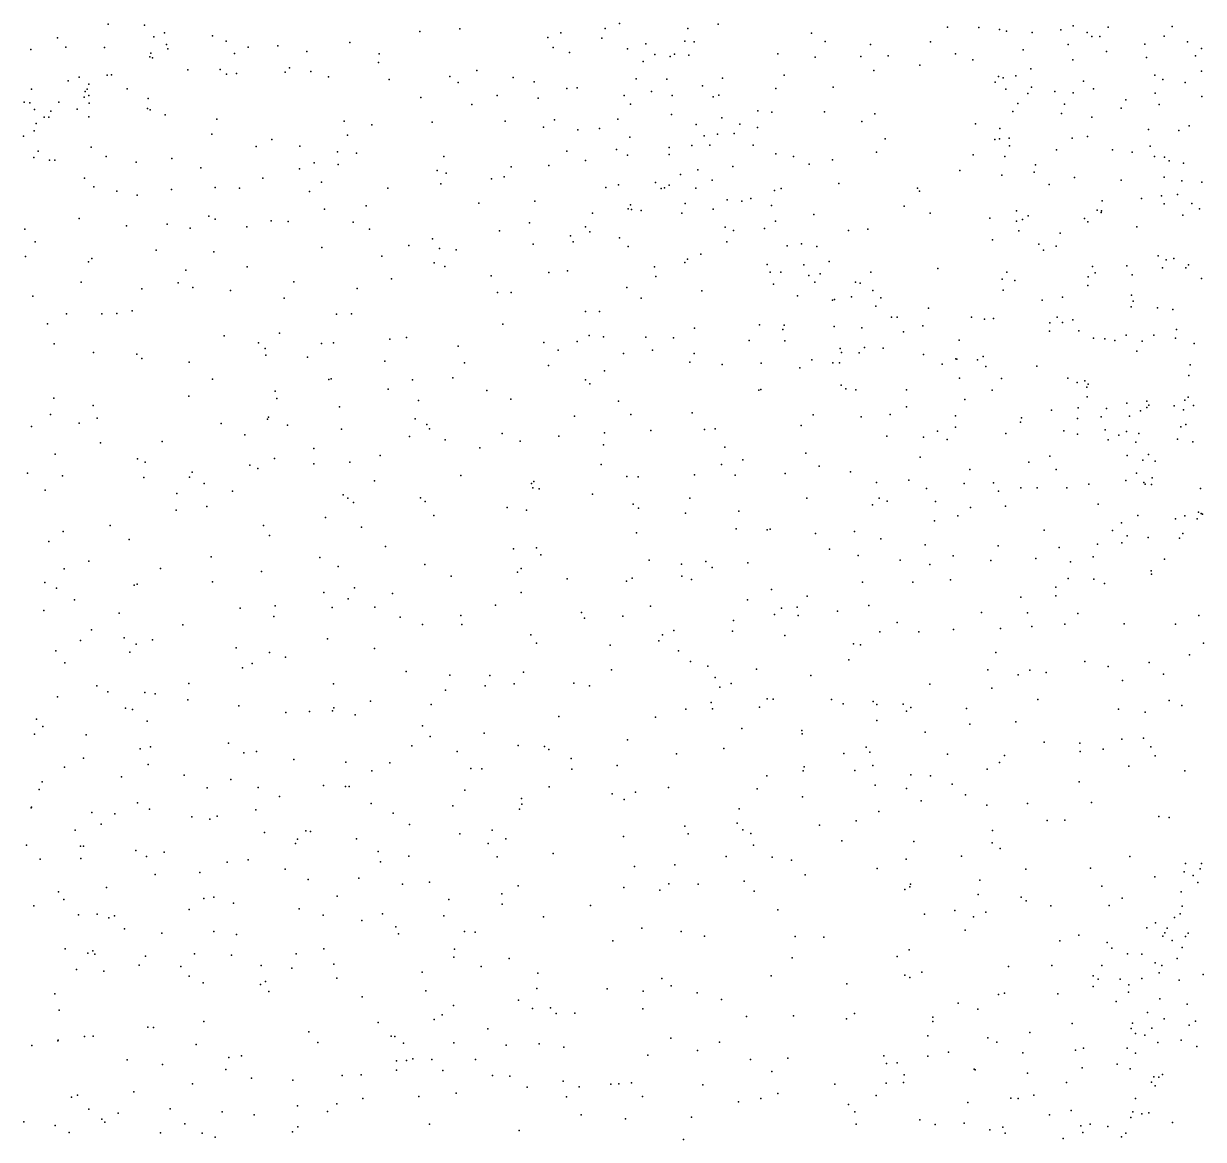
# Model space of a CAD drawing. Header units: metres. Extents: x -25 to 25, y -27.7 to 27.8.
# Drawn here: x -3.328 to -1.915, y -5.347 to -4.01 of the extents above; entities that cross this region are included whole.
import ezdxf

# ---------------------------------------------------------------- set-up
doc = ezdxf.new("R2010")
doc.units = ezdxf.units.M

msp = doc.modelspace()

# ---------------------------------------------------------------- linework, layer by layer
for p in [(-3.2271, -4.011, 0.9579), (-3.1835, -4.0122, -2.1521), (-2.6144, -4.0103, 0.2123), (-2.4963, -4.0109, -9.6812), (-2.0708, -4.0129, 0.8305), (-1.9523, -4.0139, 2.1644), (-3.2877, -4.0275, 0.6659), (-3.1724, -4.0262, 0.027), (-3.1596, -4.0215, 3.883), (-3.1021, -4.0251, -4.4115), (-2.8537, -4.0197, -2.3459), (-2.8058, -4.0167, -2.4125), (-2.7005, -4.0268, -3.5636), (-2.6847, -4.0215, -8.7981), (-2.6357, -4.0278, -2.7597), (-2.6316, -4.016, 19.0962), (-2.5325, -4.0161, -9.3582), (-2.3843, -4.0216, -9.9736), (-2.2214, -4.0145, 18.3778), (-2.184, -4.015, 2.8019), (-2.1593, -4.0172, 3.0393), (-2.151, -4.0195, -19.4363), (-2.1201, -4.0209, 3.2168), (-2.0856, -4.0176, 0.7515), (-2.0542, -4.0209, 0.9211), (-2.0484, -4.0258, 3.3976), (-2.0388, -4.0258, 2.2901), (-2.0291, -4.0144, 25.7858), (-1.962, -4.0255, 1.2667), (-3.3199, -4.0414, -8.1652), (-3.2778, -4.0387, -0.0562), (-3.2316, -4.0391, -21.2104), (-3.157, -4.0355, -5.1167), (-3.1557, -4.0404, -8.281), (-3.0859, -4.0314, -4.3258), (-3.0592, -4.0384, -4.2457), (-3.024, -4.0369, -4.1789), (-2.9377, -4.0328, -2.275), (-2.6938, -4.039, 0.207), (-2.6049, -4.0407, -2.8214), (-2.5828, -4.0347, -9.0147), (-2.536, -4.0315, 24.667), (-2.525, -4.0321, 1.6159), (-2.3681, -4.0318, 25.3467), (-2.3136, -4.0352, 0.3628), (-2.2419, -4.0322, 25.4826), (-2.131, -4.0417, -10.281), (-2.0771, -4.0354, -10.3288), (-1.9849, -4.0349, -10.3983), (-1.9341, -4.032, 17.9792), (-1.9173, -4.0402, -23.7602), (-3.177, -4.0501, -4.9399), (-3.1758, -4.0457, -4.5413), (-3.1739, -4.0515, -5.0113), (-3.0756, -4.0463, -8.3294), (-2.989, -4.0439, -4.0617), (-2.9024, -4.0467, -8.464), (-2.6745, -4.0451, -2.6335), (-2.5862, -4.0558, -3.2909), (-2.572, -4.0474, -3.0287), (-2.5538, -4.0497, -9.1044), (-2.5487, -4.0468, 24.8454), (-2.5313, -4.0481, 24.7529), (-2.4248, -4.0467, 0.2974), (-2.3802, -4.0504, 24.6731), (-2.3255, -4.0496, 24.4024), (-2.2924, -4.049, -10.0899), (-2.2121, -4.0464, 0.4459), (-2.191, -4.0539, -10.2131), (-2.0715, -4.0539, 3.308), (-2.0308, -4.0436, 1.0306), (-1.9829, -4.0508, -19.8302), (-1.9245, -4.0488, 24.5454), (-3.1318, -4.0656, 1.33), (-3.0929, -4.0652, 0.0862), (-3.0853, -4.0708, -4.1844), (-3.0733, -4.07, -2.1587), (-3.0149, -4.0687, 0.1358), (-3.0098, -4.0635, -2.1995), (-2.9841, -4.0677, -8.3892), (-2.903, -4.0569, -3.893), (-2.7855, -4.0667, -3.7128), (-2.3099, -4.0666, 1.7662), (-2.2547, -4.0602, 24.3302), (-2.1218, -4.0647, 2.4959), (-1.9173, -4.0675, 18.6824), (-3.2749, -4.0788, -5.5678), (-3.2619, -4.0744, -2.116), (-3.2503, -4.0827, -4.5606), (-3.2282, -4.0722, -4.65), (-3.2231, -4.0717, -4.7769), (-2.963, -4.0742, -3.9741), (-2.8905, -4.0771, 24.5127), (-2.8177, -4.0737, -3.7778), (-2.8078, -4.081, -2.3166), (-2.7417, -4.0748, -8.6691), (-2.7165, -4.0801, -2.4749), (-2.5944, -4.0764, 0.2369), (-2.5576, -4.0769, -2.9025), (-2.5149, -4.0847, -9.2023), (-2.4909, -4.0756, -9.4217), (-2.4172, -4.0721, 24.4921), (-2.1645, -4.0806, 2.7253), (-2.1605, -4.0737, 2.9499), (-2.1547, -4.0751, 24.2391), (-2.1397, -4.0728, -24.2513), (-2.0586, -4.0794, 2.3418), (-1.973, -4.0721, 2.4022), (-1.9634, -4.0774, 2.2109), (-1.9367, -4.0807, 1.336), (-3.3189, -4.089, -4.5077), (-3.256, -4.0986, -4.3892), (-3.2545, -4.0917, -4.8401), (-3.2523, -4.0887, -4.4624), (-3.2503, -4.0963, -5.3979), (-3.2044, -4.0884, -4.3034), (-2.8523, -4.099, 0.1875), (-2.7612, -4.0965, 0.204), (-2.6777, -4.0881, -2.5366), (-2.6652, -4.0871, -3.4911), (-2.6089, -4.0963, -8.8804), (-2.5763, -4.0917, -2.7664), (-2.5514, -4.0966, -9.0333), (-2.5021, -4.0981, 0.2812), (-2.4955, -4.096, -9.3006), (-2.4273, -4.0881, -9.7508), (-2.3584, -4.0864, -9.919), (-2.1516, -4.0888, 2.6001), (-2.1252, -4.0942, 3.1207), (-2.1207, -4.0863, -10.2236), (-2.0928, -4.0915, 0.6432), (-2.0708, -4.0932, 19.252), (-2.0464, -4.0886, 25.6675), (-1.9727, -4.0936, 25.7756), (-1.9169, -4.0975, 25.8475), (-3.3276, -4.1045, -4.7861), (-3.321, -4.1051, -0.0971), (-3.286, -4.1043, -4.9269), (-3.2642, -4.1127, -8.2098), (-3.2498, -4.1058, -5.1558), (-3.18, -4.1121, -8.2663), (-3.179, -4.1001, 0.0252), (-2.7914, -4.1072, 18.7152), (-2.7119, -4.0997, 1.5358), (-2.6014, -4.1067, -2.6678), (-2.1374, -4.1062, 3.0526), (-2.0814, -4.1068, 2.1046), (-2.0133, -4.1117, -18.9269), (-2.008, -4.1015, 2.283), (-1.968, -4.1071, 24.0659), (-3.3155, -4.1134, -5.4916), (-3.3038, -4.1226, -5.1049), (-3.298, -4.1223, -5.2135), (-3.2956, -4.1151, -5.0023), (-3.2502, -4.1221, -4.2612), (-3.1766, -4.1136, -2.1148), (-3.1588, -4.1195, -4.1457), (-3.097, -4.1248, -4.0624), (-2.9445, -4.1271, -3.8654), (-2.7516, -4.1274, -3.6188), (-2.6922, -4.1257, -2.4138), (-2.6165, -4.1248, -2.5898), (-2.5522, -4.1191, -3.2626), (-2.4917, -4.1234, 24.5836), (-2.4486, -4.1148, -9.569), (-2.4318, -4.1166, -9.669), (-2.3687, -4.116, -9.8533), (-2.3087, -4.1184, -9.9569), (-2.1431, -4.1157, 24.6395), (-2.0848, -4.1179, 24.1682), (-2.0487, -4.1224, 0.8151), (-3.3156, -4.139, -5.5683), (-3.3134, -4.1301, -5.3148), (-2.911, -4.1317, 1.4553), (-2.8391, -4.1283, 19.0035), (-2.7056, -4.1346, -8.7115), (-2.6645, -4.1377, 0.2293), (-2.6386, -4.136, -8.7938), (-2.5227, -4.1314, -2.8368), (-2.4703, -4.1307, 25.2548), (-2.4491, -4.135, 18.4645), (-2.324, -4.1275, 0.3593), (-2.1878, -4.1306, -10.107), (-2.1589, -4.1362, 2.8257), (-1.9807, -4.1373, -10.2362), (-1.9443, -4.1386, 1.2737), (-1.932, -4.1328, -21.3943), (-3.3284, -4.1454, -4.2047), (-3.103, -4.1427, 0.0831), (-3.0311, -4.149, 0.1358), (-2.9403, -4.1441, -2.1618), (-2.6019, -4.1463, -3.4394), (-2.5129, -4.1447, -9.0879), (-2.4969, -4.143, -2.9849), (-2.4769, -4.1422, -9.2344), (-2.2963, -4.1484, 24.3385), (-2.1648, -4.1491, -24.4539), (-2.159, -4.1485, 0.5068), (-2.1476, -4.1476, 2.6653), (-2.0722, -4.1475, 0.6862), (-2.0537, -4.1457, 3.2539), (-3.3108, -4.1633, -5.6723), (-3.2473, -4.1584, -2.0987), (-3.2293, -4.1696, -4.104), (-3.0497, -4.1576, -3.9845), (-2.9976, -4.1572, -3.9158), (-2.9524, -4.1639, -8.4166), (-2.9295, -4.1655, 0.1698), (-2.8248, -4.1697, -2.1987), (-2.6776, -4.163, -3.5208), (-2.618, -4.1613, 18.5201), (-2.6048, -4.1678, 24.9796), (-2.555, -4.1673, -2.6494), (-2.5549, -4.1586, -8.9645), (-2.5279, -4.1562, -2.7443), (-2.5064, -4.156, -3.1054), (-2.4542, -4.1559, 0.3116), (-2.4273, -4.1662, -9.4618), (-2.4058, -4.1695, -9.6085), (-2.3065, -4.1644, -9.8882), (-2.1909, -4.1675, -10.0459), (-2.1528, -4.1695, 2.759), (-2.1474, -4.1566, 2.9147), (-2.0911, -4.1617, -10.1256), (-2.024, -4.1614, 0.8757), (-2.0001, -4.1645, 3.3398), (-1.9785, -4.1572, 1.1132), (-1.9734, -4.1696, 25.6784), (-3.3163, -4.1709, -4.1321), (-3.2975, -4.1739, -8.1797), (-3.2908, -4.1741, 3.9302), (-3.1934, -4.1765, 0.6672), (-3.1508, -4.172, -4.0339), (-3.1159, -4.1833, -2.1021), (-2.9803, -4.1773, 18.9555), (-2.9514, -4.1792, 19.1636), (-2.7442, -4.182, -8.6369), (-2.6992, -4.1803, -2.3124), (-2.655, -4.1743, -2.3707), (-2.4788, -4.1816, 1.6166), (-2.3871, -4.1786, 25.3861), (-2.3594, -4.1736, 24.3913), (-2.1159, -4.1794, 3.0721), (-1.9616, -4.1702, 2.2512), (-1.9559, -4.1747, -19.5813), (-1.9386, -4.1776, 19.2732), (-3.2553, -4.1955, -0.0278), (-3.0416, -4.1956, -8.3515), (-2.998, -4.1845, 18.7955), (-2.833, -4.1862, 0.2014), (-2.8221, -4.1896, -8.5288), (-2.7677, -4.1965, 19.3508), (-2.7525, -4.1939, -2.2427), (-2.5413, -4.1913, 24.6179), (-2.5206, -4.1857, -9.0198), (-2.5033, -4.1978, -3.2453), (-2.2066, -4.1864, 0.45), (-2.1563, -4.1921, 24.222), (-2.1177, -4.1885, 2.55), (-2.0695, -4.1947, 2.4443), (-2.0133, -4.1979, 24.1089), (-1.9621, -4.1944, -19.2797), (-3.2444, -4.2058, 0.4898), (-3.2166, -4.211, -4.0208), (-3.1513, -4.2091, -8.2823), (-3.0988, -4.2069, 19.0614), (-3.0697, -4.2077, -3.9288), (-2.986, -4.2117, -2.1132), (-2.9715, -4.2005, -3.8331), (-2.892, -4.2077, -2.1313), (-2.8287, -4.2025, -3.7096), (-2.6307, -4.2069, -8.7659), (-2.6157, -4.2037, 24.6237), (-2.5714, -4.2006, 0.2834), (-2.5646, -4.208, -3.3726), (-2.5605, -4.2073, -8.9061), (-2.555, -4.2041, -2.5249), (-2.523, -4.2074, -2.5996), (-2.4289, -4.2104, 24.4419), (-2.4208, -4.2078, -9.3433), (-2.3517, -4.2021, -9.7109), (-2.2573, -4.2074, 25.4833), (-2.2552, -4.2111, 18.2877), (-2.0995, -4.2032, 25.5952), (-1.9407, -4.1986, -21.7539), (-1.9169, -4.2003, 3.433), (-3.1924, -4.216, 19.2035), (-2.7828, -4.2256, -3.6406), (-2.7159, -4.2232, 0.2364), (-2.5357, -4.226, 25.2219), (-2.4855, -4.2213, 19.356), (-2.4678, -4.2229, -3.1616), (-2.4571, -4.2198, -2.7816), (-2.0362, -4.2226, 0.7598), (-1.9891, -4.2197, 3.2972), (-1.9652, -4.2168, -10.1055), (-1.946, -4.2151, 3.3689), (-1.9289, -4.2258, 1.2879), (-2.9679, -4.2325, -8.4045), (-2.9181, -4.2288, 19.3926), (-2.6467, -4.2375, 24.8705), (-2.604, -4.2324, 25.1239), (-2.6014, -4.2275, -2.3533), (-2.6002, -4.233, 24.6763), (-2.5887, -4.2344, -8.815), (-2.5397, -4.2373, -2.4626), (-2.5021, -4.2327, 0.3125), (-2.4324, -4.2281, -3.0033), (-2.3817, -4.2389, -9.4461), (-2.2736, -4.2289, -9.8347), (-2.2424, -4.2376, 24.2763), (-2.1388, -4.2345, 2.7353), (-2.042, -4.234, -10.0348), (-2.0375, -4.2367, 3.1992), (-2.0371, -4.2346, 2.3885), (-1.962, -4.2264, 1.1052), (-1.9397, -4.2399, 2.2533), (-1.9195, -4.2324, 18.0602), (-3.2617, -4.2438, -3.9752), (-3.205, -4.2526, -8.2464), (-3.1563, -4.2505, -2.0827), (-3.1064, -4.2409, 1.1153), (-3.0989, -4.2446, -8.3146), (-3.0608, -4.2539, 0.1187), (-3.0317, -4.2467, -3.846), (-3.0115, -4.2474, 18.5837), (-2.9335, -4.2482, 0.173), (-2.7223, -4.2491, -3.568), (-2.655, -4.2537, 0.2621), (-2.4879, -4.2542, -9.017), (-2.4274, -4.247, -9.2024), (-2.1709, -4.2436, 0.4781), (-2.1389, -4.2471, -24.6699), (-2.1317, -4.2449, 2.8783), (-2.1247, -4.2406, 2.9481), (-2.0572, -4.2439, -25.0536), (-2.0534, -4.2477, 0.6538), (-1.9946, -4.254, 0.8726), (-3.3269, -4.2567, -0.1007), (-3.1288, -4.2553, 0.7953), (-2.914, -4.2566, -3.7424), (-2.8384, -4.2682, 0.2038), (-2.7584, -4.2587, -8.59), (-2.6733, -4.2648, -8.691), (-2.6501, -4.2598, 24.9564), (-2.6146, -4.267, -3.4603), (-2.4778, -4.2583, 25.3252), (-2.4409, -4.2558, -2.6896), (-2.3401, -4.2582, -9.5935), (-2.3169, -4.2568, -9.6845), (-2.136, -4.2586, 2.8041), (-2.0866, -4.2616, 3.0592), (-3.3145, -4.2719, 18.8146), (-3.1694, -4.2818, -3.8431), (-2.9712, -4.2786, -2.0839), (-2.8667, -4.2762, -3.6798), (-2.8301, -4.2797, -2.108), (-2.8101, -4.2813, -8.5388), (-2.718, -4.2747, -2.1613), (-2.6701, -4.2718, -2.2132), (-2.604, -4.2776, -2.2709), (-2.4859, -4.2719, -3.2852), (-2.4137, -4.2765, -3.0878), (-2.3963, -4.2742, -2.8365), (-2.3781, -4.2775, -9.3021), (-2.1676, -4.2694, 25.5366), (-2.1119, -4.2745, 2.6293), (-2.1066, -4.2817, -9.9332), (-2.0913, -4.277, 0.5696), (-3.3263, -4.2893, -3.8514), (-3.2506, -4.2959, 18.6501), (-3.2467, -4.2917, -2.072), (-3.1004, -4.284, -3.8174), (-2.8993, -4.2888, 1.4131), (-2.5363, -4.2965, -8.8958), (-2.5331, -4.2924, 24.5537), (-2.5169, -4.2866, -2.3534), (-2.3631, -4.2952, -2.9729), (-1.969, -4.2885, 3.2626), (-1.9594, -4.2933, 0.9661), (-1.9505, -4.2919, 1.0522), (-3.1342, -4.3059, 0.0568), (-3.0605, -4.3019, -2.0767), (-2.8365, -4.2971, 18.4483), (-2.8236, -4.3015, 24.4818), (-2.6991, -4.3086, 0.2471), (-2.6768, -4.3067, -3.4784), (-2.5727, -4.3018, 25.1924), (-2.4375, -4.2989, 0.3384), (-2.434, -4.3081, -9.0602), (-2.4211, -4.308, -2.5233), (-2.3938, -4.2992, 1.6803), (-2.374, -4.3101, 24.3752), (-2.3134, -4.3083, -9.4564), (-2.2332, -4.3039, -9.7528), (-2.1504, -4.3083, 24.2179), (-2.0479, -4.3015, 2.4718), (-2.0444, -4.3088, 0.6154), (-2.0066, -4.3004, 0.7291), (-1.9639, -4.303, -9.9905), (-1.9359, -4.3028, 2.29), (-1.9326, -4.2992, 1.1483), (-3.2594, -4.3203, -0.0411), (-3.1432, -4.321, 18.5139), (-3.0047, -4.3199, -3.722), (-2.8876, -4.3161, -8.4726), (-2.7681, -4.3125, -3.5648), (-2.571, -4.3135, -8.8036), (-2.4298, -4.3224, -2.4325), (-2.3876, -4.3122, 25.412), (-2.3805, -4.32, -2.6014), (-2.3316, -4.32, -2.7925), (-2.326, -4.3212, -2.8987), (-2.1558, -4.3165, 19.3808), (-2.1407, -4.3181, 0.4928), (-2.0532, -4.3241, -9.9109), (-2.0529, -4.3136, 25.5704), (-2.0004, -4.3115, 3.1923), (-1.9171, -4.3158, 2.6963), (-3.3175, -4.3371, -0.1002), (-3.1867, -4.328, -2.0645), (-3.1257, -4.3265, -3.7655), (-3.0805, -4.3301, -8.3221), (-3.0164, -4.3392, -8.3621), (-2.9288, -4.3277, -3.6538), (-2.7608, -4.3325, 1.5007), (-2.7443, -4.3327, -2.0919), (-2.6056, -4.3265, -2.1953), (-2.5159, -4.3305, 25.2764), (-2.4014, -4.3364, -3.1602), (-2.3366, -4.3379, -9.2607), (-2.3108, -4.33, 24.3198), (-2.3013, -4.3388, -2.7094), (-2.1549, -4.3297, -9.8227), (-2.0838, -4.3383, 2.9698), (-2.0011, -4.3356, 2.4361), (-2.5886, -4.3395, 0.2953), (-2.3593, -4.3419, -3.0561), (-2.3567, -4.3409, -2.5284), (-2.3074, -4.3491, -2.6265), (-2.2444, -4.3513, -9.5925), (-2.1081, -4.3416, 18.2886), (-2.0016, -4.3499, 2.4279), (-1.999, -4.3429, 0.6734), (-1.97, -4.3511, 0.7689), (-1.9514, -4.3531, 0.854), (-3.2768, -4.3581, 0.2773), (-3.2348, -4.3583, -3.7542), (-3.2167, -4.3577, -8.2146), (-3.1985, -4.3545, 24.0993), (-2.9534, -4.3586, -8.4154), (-2.9356, -4.358, 0.17), (-2.6551, -4.3554, -2.1148), (-2.6384, -4.3552, 25.0532), (-2.2886, -4.3621, -9.3699), (-2.2819, -4.3621, 24.6493), (-2.1929, -4.362, -9.7052), (-2.1771, -4.3643, 0.4507), (-2.1663, -4.3635, 25.5228), (-2.0903, -4.362, 2.8917), (-2.0715, -4.3653, 2.585), (-3.2998, -4.3699, -8.1376), (-3.022, -4.3813, 0.132), (-2.7542, -4.3705, -8.5902), (-2.5247, -4.3753, 0.3178), (-2.4466, -4.3711, -8.9661), (-2.4188, -4.377, -3.247), (-2.4173, -4.3715, -2.3245), (-2.3572, -4.3733, -2.3886), (-2.3241, -4.3749, -9.2023), (-2.2744, -4.3798, -2.4883), (-2.251, -4.3723, -2.7462), (-2.0994, -4.3788, -9.7737), (-2.099, -4.3687, 2.784), (-2.0837, -4.3684, 2.6924), (-2.0643, -4.3783, 2.2157), (-1.947, -4.3767, -9.8996), (-3.2917, -4.3942, -3.7031), (-3.088, -4.3845, 0.0844), (-3.047, -4.3927, -3.6464), (-2.9716, -4.3936, 19.4735), (-2.957, -4.393, -2.0486), (-2.8896, -4.3883, -8.471), (-2.8698, -4.3865, -3.5812), (-2.7051, -4.3924, 0.25), (-2.665, -4.3913, 24.5491), (-2.651, -4.3842, -8.6915), (-2.6338, -4.3858, 24.7068), (-2.5829, -4.386, 24.6191), (-2.5498, -4.3869, -8.8039), (-2.4592, -4.3901, -2.2174), (-2.4165, -4.3903, 24.4128), (-2.2077, -4.3895, 24.2661), (-2.0464, -4.3873, 3.0287), (-2.0331, -4.388, 2.5158), (-2.0211, -4.39, -24.4151), (-2.0073, -4.3835, 24.1484), (-1.9884, -4.3908, 3.133), (-1.9742, -4.3837, -24.1655), (-1.9483, -4.3872, 3.2041), (-1.9258, -4.3935, 2.3364), (-3.2446, -4.4046, -0.0387), (-3.1927, -4.4066, -2.0541), (-3.0388, -4.3996, -2.0537), (-3.0382, -4.4078, 0.8391), (-2.9884, -4.4099, 24.2882), (-2.8076, -4.3968, 0.2126), (-2.6878, -4.4018, -3.4685), (-2.6098, -4.4056, 19.3889), (-2.5751, -4.4017, 25.2018), (-2.525, -4.4058, -2.124), (-2.35, -4.3998, -2.3034), (-2.3486, -4.4045, -3.134), (-2.3272, -4.405, -9.1372), (-2.321, -4.3985, 0.3835), (-2.2986, -4.3992, -2.3538), (-2.2501, -4.407, -2.9908), (-2.1787, -4.4094, -9.602), (-1.9945, -4.4027, -9.8285), (-3.1866, -4.4117, 0.0045), (-3.13, -4.4162, -3.6407), (-2.8958, -4.4147, 0.1813), (-2.8001, -4.4169, -8.549), (-2.6996, -4.4202, -2.0525), (-2.53, -4.4162, 24.5339), (-2.4913, -4.4189, 25.3197), (-2.4448, -4.4172, -2.1478), (-2.3986, -4.4227, -8.9785), (-2.3841, -4.4132, -2.2288), (-2.3588, -4.4169, -9.0432), (-2.3507, -4.417, 24.3539), (-2.228, -4.4184, -2.3596), (-2.2116, -4.4121, -2.8757), (-2.2103, -4.4124, -2.4427), (-2.1856, -4.4133, -2.5822), (-2.1756, -4.4212, -2.7342), (-2.1144, -4.4208, -9.6779), (-1.9308, -4.4193, 0.8342), (-3.1021, -4.4364, -2.0461), (-2.9626, -4.4368, 0.1515), (-2.9598, -4.4358, -3.5737), (-2.8623, -4.4371, -2.0291), (-2.8141, -4.4349, 18.3468), (-2.6552, -4.437, 25.0059), (-2.6323, -4.4265, 25.1198), (-2.2072, -4.4353, -9.4033), (-2.1567, -4.4354, -2.3897), (-2.0774, -4.435, 2.8061), (-2.0569, -4.4383, 2.8969), (-1.9324, -4.4321, 25.5635), (-3.027, -4.4507, 18.3499), (-2.8917, -4.4484, -3.5375), (-2.7733, -4.4498, -2.028), (-2.65, -4.4421, 0.2805), (-2.4475, -4.4496, -8.8996), (-2.4451, -4.4489, 0.3487), (-2.3487, -4.4437, 1.7356), (-2.3432, -4.448, -3.1908), (-2.3314, -4.4492, -2.1431), (-2.2706, -4.4492, -9.1872), (-2.1681, -4.4496, -2.2767), (-2.066, -4.4402, -2.5735), (-2.0544, -4.4461, -2.4599), (-2.0528, -4.4424, 0.5524), (-3.2922, -4.459, -8.1174), (-3.1304, -4.4567, 0.0428), (-3.0252, -4.4597, 0.1237), (-2.8553, -4.462, -8.4989), (-2.7448, -4.4603, 0.2365), (-2.6155, -4.4626, -2.0392), (-2.2007, -4.4606, -3.0044), (-2.054, -4.4577, -2.7263), (-2.0065, -4.4652, -2.6509), (-1.9828, -4.4627, -2.5624), (-1.9373, -4.4614, 3.1411), (-1.9332, -4.458, 0.724), (-3.296, -4.4787, -0.1013), (-3.2449, -4.4679, -2.0461), (-2.9499, -4.4694, -8.4145), (-2.6685, -4.4807, 24.9295), (-2.6009, -4.4786, 24.6422), (-2.5273, -4.4768, -8.7976), (-2.3826, -4.4792, -2.0892), (-2.2903, -4.4786, 19.392), (-2.2705, -4.4695, -3.0935), (-2.212, -4.4803, -9.2542), (-2.097, -4.4735, 24.2142), (-2.0648, -4.4706, -2.7988), (-2.031, -4.4716, 2.6391), (-2.0035, -4.4806, -2.2762), (-1.9904, -4.4745, 18.3386), (-1.9828, -4.4702, 3.0575), (-1.9803, -4.4674, 2.5057), (-1.9501, -4.4683, -2.4334), (-1.9387, -4.473, 2.4406), (-1.9269, -4.4679, -2.3558), (-3.3188, -4.493, -3.5155), (-3.2619, -4.489, 0.1931), (-3.2404, -4.483, -3.5772), (-3.0917, -4.4897, -8.2903), (-3.0361, -4.4843, -2.0319), (-3.035, -4.4821, 24.1582), (-3.0123, -4.4917, -3.5393), (-2.8591, -4.4839, 1.4076), (-2.8453, -4.4909, 0.1964), (-2.3969, -4.4921, -8.9326), (-2.3249, -4.4816, -9.0077), (-2.2119, -4.4939, -2.1328), (-2.1342, -4.4881, 0.46), (-2.1328, -4.4826, -9.454), (-2.0657, -4.4835, -9.5819), (-2.0375, -4.4816, -9.6479), (-1.9419, -4.4937, -2.216), (-1.9358, -4.4909, -2.6355), (-3.0635, -4.5029, 0.5707), (-2.9474, -4.4963, -2.0208), (-2.8662, -4.505, -2.0087), (-2.8421, -4.4958, 19.4749), (-2.8233, -4.509, -3.4738), (-2.755, -4.5013, -8.5831), (-2.6873, -4.5047, -8.6445), (-2.6326, -4.5006, -8.6987), (-2.577, -4.4979, 25.1907), (-2.5125, -4.4969, -3.3493), (-2.4998, -4.4959, 0.3334), (-2.2942, -4.5046, -2.0882), (-2.2501, -4.5059, 0.4074), (-2.2335, -4.4988, 24.2983), (-2.2219, -4.5088, -9.1698), (-2.1517, -4.5016, -9.3544), (-2.0823, -4.4982, -9.5101), (-2.0656, -4.5021, -2.8835), (-2.0325, -4.4971, 2.7632), (-2.029, -4.509, 0.5496), (-2.0161, -4.5036, 2.8727), (-2.0072, -4.4993, 2.5896), (-1.9922, -4.5015, 2.9926), (-1.9458, -4.5081, -2.147), (-3.2361, -4.5128, -0.0537), (-3.1625, -4.5112, -3.5199), (-2.9805, -4.5196, 0.1362), (-2.7817, -4.5188, 0.2163), (-2.7335, -4.5107, -3.4387), (-2.6335, -4.5152, 25.0608), (-2.4882, -4.5177, -2.0281), (-1.996, -4.5119, -2.8073), (-1.9275, -4.5115, -9.6972), (-3.2907, -4.5263, -8.0908), (-3.1921, -4.5319, -8.1931), (-3.1826, -4.5358, 19.5583), (-3.0276, -4.5314, -8.3369), (-2.9377, -4.5358, -3.4737), (-2.9013, -4.5278, 0.1709), (-2.4668, -4.5332, 1.6719), (-2.3911, -4.5249, 25.3894), (-2.2541, -4.5298, -9.0543), (-2.1242, -4.5359, 2.1259), (-2.0987, -4.5287, -9.397), (-2.0064, -4.5279, -2.0958), (-1.9874, -4.5335, 2.6577), (-1.9808, -4.5268, 2.5881), (-1.9727, -4.5347, -9.6256), (-3.3239, -4.5491, -3.3825), (-3.1263, -4.5477, 23.9181), (-3.0575, -4.5393, -3.5009), (-3.0479, -4.5433, 0.0896), (-2.9805, -4.5379, 0.7698), (-2.6366, -4.5387, 24.8209), (-2.5248, -4.5511, 24.5665), (-2.4923, -4.5387, 19.3982), (-2.4161, -4.5495, -3.2677), (-2.3751, -4.5405, -2.0135), (-2.3377, -4.5474, 24.6625), (-2.1946, -4.5448, -3.0499), (-2.0913, -4.5446, 19.4617), (-1.9949, -4.549, -9.5509), (-3.2818, -4.5522, -3.4549), (-3.1842, -4.5543, -2.0214), (-3.1296, -4.5538, 0.368), (-3.112, -4.5613, -2.0141), (-2.9078, -4.5583, -8.4472), (-2.8047, -4.5519, -8.5386), (-2.72, -4.5614, 24.469), (-2.7171, -4.559, -1.9763), (-2.6058, -4.5532, 0.2998), (-2.5921, -4.5534, 18.3742), (-2.476, -4.5516, -8.8099), (-2.3064, -4.5601, -3.1623), (-2.2678, -4.5573, -2.0228), (-2.2014, -4.5615, 0.4206), (-2.1665, -4.5605, -2.0242), (-2.0522, -4.5622, -2.9589), (-2.0079, -4.5578, -2.896), (-1.9861, -4.5604, 2.813), (-1.9846, -4.5621, -2.0194), (-1.9769, -4.5628, 2.727), (-1.9763, -4.5548, 24.6521), (-3.3025, -4.5693, -2.0179), (-3.1447, -4.5733, -8.2276), (-3.0782, -4.5707, -8.2881), (-2.9457, -4.5751, 1.0463), (-2.9398, -4.5791, -1.9949), (-2.853, -4.5787, -8.4948), (-2.7184, -4.5668, -3.3922), (-2.7107, -4.5677, 0.2444), (-2.647, -4.574, 24.9056), (-2.53, -4.5788, -8.7681), (-2.39, -4.5791, 0.367), (-2.3033, -4.5789, 24.3626), (-2.2466, -4.5673, 25.4579), (-2.1603, -4.5706, 24.6757), (-2.1338, -4.5668, 24.2773), (-2.1139, -4.5668, -9.2287), (-2.0786, -4.5667, -9.3296), (-1.9184, -4.5674, -2.8316), (-3.1457, -4.5934, -3.4386), (-3.109, -4.589, 0.0289), (-2.9331, -4.5841, 24.2163), (-2.8472, -4.5828, 0.1898), (-2.7492, -4.5902, 18.3363), (-2.7258, -4.5935, -8.6012), (-2.5979, -4.5861, 24.699), (-2.5915, -4.5909, -1.9249), (-2.3113, -4.587, -1.9648), (-2.2939, -4.5826, 0.3921), (-2.2358, -4.5831, -9.0033), (-2.1941, -4.5903, -9.0615), (-2.1521, -4.5886, 25.4834), (-2.0411, -4.586, -1.9663), (-2.9666, -4.6022, 0.1264), (-2.8368, -4.5996, -1.953), (-2.5355, -4.5969, 0.3221), (-2.4716, -4.5944, 25.2791), (-2.237, -4.6061, -3.1161), (-2.209, -4.6002, -1.9497), (-1.9935, -4.5999, 25.4955), (-1.9484, -4.6039, 24.2273), (-1.9371, -4.6003, 2.6768), (-1.9225, -4.6037, -9.516), (-1.9206, -4.5958, 2.9662), (-1.9175, -4.5973, -1.9265), (-1.9158, -4.598, 2.5728), (-3.2808, -4.6188, -0.1236), (-3.2248, -4.6118, -8.1315), (-3.0408, -4.6116, -1.9974), (-2.9237, -4.6138, -3.4177), (-2.594, -4.6206, -3.3385), (-2.4747, -4.6158, -3.3), (-2.4376, -4.6169, 24.4871), (-2.4339, -4.616, -8.8203), (-2.3796, -4.6215, -8.8706), (-2.3329, -4.6189, -3.2114), (-2.1056, -4.6174, -9.1385), (-2.0237, -4.6176, -9.2668), (-2.013, -4.6086, -9.3393), (-1.9395, -4.6215, 18.4328), (-3.2981, -4.6311, -3.2699), (-3.2021, -4.6285, -3.378), (-3.0336, -4.6237, -3.4268), (-2.3014, -4.6276, -8.9219), (-2.2484, -4.6348, -1.8857), (-2.0419, -4.6342, 3.0748), (-2.0125, -4.6324, -1.8757), (-2.0061, -4.6242, 0.5269), (-1.981, -4.626, -2.9646), (-1.9436, -4.6269, 19.5329), (-3.1037, -4.6493, -8.2448), (-2.9733, -4.6502, -8.3733), (-2.8949, -4.6368, 0.1595), (-2.7415, -4.6396, -1.9158), (-2.7139, -4.6386, -3.3553), (-2.7089, -4.6468, 0.2423), (-2.3628, -4.6402, 24.4294), (-2.3287, -4.6477, -1.8696), (-2.2147, -4.6482, 25.44), (-2.1608, -4.6363, 0.4303), (-2.0877, -4.6381, -3.0466), (-2.0468, -4.6492, 2.7775), (-3.2797, -4.6638, -8.0515), (-3.2501, -4.6543, -2.0064), (-3.1645, -4.6632, -0.0341), (-2.9516, -4.6607, -1.9582), (-2.8477, -4.6585, -8.4936), (-2.7323, -4.6632, -8.5904), (-2.579, -4.6534, 25.0905), (-2.5403, -4.658, 24.6443), (-2.5112, -4.6548, -8.7585), (-2.5033, -4.662, 25.2064), (-2.4608, -4.6563, -1.8661), (-2.2784, -4.6534, 0.3973), (-2.2427, -4.6586, -8.945), (-2.1697, -4.6536, -3.0958), (-2.1155, -4.6511, 2.2619), (-2.0741, -4.6554, 0.4813), (-1.9615, -4.6519, -9.2993), (-3.0434, -4.6668, -8.2995), (-2.8163, -4.6724, -1.9179), (-2.7366, -4.6677, 1.5063), (-2.6771, -4.6758, -1.8879), (-2.6059, -4.6786, 0.2971), (-2.5992, -4.6748, -8.7), (-2.5399, -4.6726, 0.3198), (-2.5281, -4.6764, -3.2928), (-2.218, -4.6767, -1.8356), (-2.077, -4.6754, 24.2997), (-2.0461, -4.6761, 25.4706), (-1.9775, -4.666, -1.8107), (-1.9769, -4.6701, -9.2083), (-3.3028, -4.6802, -2.9813), (-3.2889, -4.6867, -3.0813), (-3.196, -4.6833, -8.1304), (-3.1925, -4.6819, -3.3109), (-3.1019, -4.6794, 0.0127), (-2.9685, -4.6922, 24.0579), (-2.932, -4.6863, 19.5373), (-2.7323, -4.6921, 19.4764), (-2.4322, -4.6884, 25.2731), (-2.3234, -4.6797, 18.466), (-2.2629, -4.6797, 19.4549), (-2.0919, -4.6856, -9.019), (-2.0335, -4.6811, -9.1083), (-3.2675, -4.7009, -3.1881), (-2.9397, -4.6995, 0.1242), (-2.8866, -4.6931, 18.2846), (-2.461, -4.7007, -3.2668), (-2.3896, -4.6964, -3.243), (-2.1338, -4.6977, 25.4448), (-2.0919, -4.6959, 2.4291), (-3.3043, -4.7137, -2.8778), (-3.2139, -4.7166, -0.095), (-3.0688, -4.711, -1.9622), (-3.0286, -4.7209, -3.3455), (-3.0268, -4.7081, 0.066), (-2.9587, -4.71, 0.5027), (-2.9075, -4.7096, 0.8153), (-2.8045, -4.7194, 0.196), (-2.7631, -4.7073, -3.3364), (-2.6598, -4.7161, 0.2629), (-2.6105, -4.7205, -1.8543), (-2.5774, -4.7083, 1.6436), (-2.4286, -4.7184, 0.357), (-2.4204, -4.7108, 24.5371), (-2.4016, -4.7097, -8.8017), (-2.4005, -4.7194, -1.8184), (-2.3534, -4.7145, 25.3362), (-2.3158, -4.7078, -3.1995), (-2.1809, -4.7159, 24.3731), (-2.1258, -4.7162, -1.7909), (-2.0655, -4.7172, 3.2386), (-1.9202, -4.7194, -9.1535), (-3.1377, -4.7309, -0.0347), (-2.8771, -4.7214, -1.915), (-2.8505, -4.7303, -3.3295), (-2.8035, -4.7304, -8.5152), (-2.6563, -4.7229, -3.3091), (-2.478, -4.7256, -1.8354), (-2.2819, -4.728, 0.3972), (-2.1578, -4.7351, 0.4297), (-2.1205, -4.7328, -8.9574), (-2.0809, -4.73, -3.0771), (-2.0097, -4.7294, -9.0459), (-1.9483, -4.7301, 0.5438), (-3.247, -4.7367, 0.0672), (-3.2079, -4.7463, -1.9564), (-3.1739, -4.7488, -3.2595), (-2.9644, -4.7476, -3.3302), (-2.7207, -4.7428, 0.2266), (-2.5631, -4.7426, 24.9386), (-2.5494, -4.7377, 19.4641), (-2.4791, -4.7382, 25.1601), (-2.4165, -4.7435, 1.814), (-2.3027, -4.7393, 24.4489), (-2.256, -4.7391, 25.3646), (-2.2142, -4.7365, 24.7335), (-3.2899, -4.7618, -7.9636), (-3.2601, -4.7494, -3.0401), (-3.1934, -4.7539, -8.0853), (-3.0738, -4.7583, 0.0092), (-2.9078, -4.759, -8.4096), (-2.714, -4.7526, -8.5781), (-2.6256, -4.7553, -8.6515), (-2.5675, -4.7499, -3.2853), (-2.5438, -4.7618, -1.827), (-2.3341, -4.7535, -1.7899), (-2.3257, -4.7549, -8.819), (-1.9149, -4.7528, -9.0899), (-3.279, -4.7762, -1.9401), (-3.2012, -4.7637, -3.1826), (-3.0545, -4.7773, -3.2937), (-3.0339, -4.7641, 18.286), (-3.0146, -4.7696, -8.2855), (-2.5292, -4.7747, -8.7063), (-2.3396, -4.7728, 0.3831), (-2.1634, -4.764, 19.5442), (-2.0569, -4.7748, -1.7263), (-1.9798, -4.7758, 24.716), (-1.9317, -4.7666, -3.0236), (-3.066, -4.7823, -8.2284), (-2.8699, -4.7868, 0.1534), (-2.8178, -4.791, -1.881), (-2.7699, -4.7916, 0.2021), (-2.7293, -4.7874, -1.8522), (-2.6242, -4.7846, 0.2782), (-2.5088, -4.7803, 24.7934), (-2.4502, -4.7838, 24.6663), (-2.3853, -4.7914, 25.2078), (-2.1731, -4.7847, -3.1193), (-2.137, -4.7907, -8.9077), (-2.123, -4.7851, 25.3778), (-2.1031, -4.7879, 3.098), (-2.0292, -4.7808, 24.3786), (-1.9628, -4.7899, -1.7011), (-3.2405, -4.8037, -0.1611), (-3.1306, -4.8012, -8.1474), (-2.9571, -4.8014, 0.3545), (-2.7753, -4.8037, -8.5176), (-2.7406, -4.8016, -3.2851), (-2.6692, -4.8008, -3.2825), (-2.6506, -4.8038, -1.8246), (-2.5, -4.794, -3.2626), (-2.4943, -4.8054, 24.6889), (-2.4807, -4.801, 25.0349), (-2.2428, -4.8018, -3.1505), (-2.0119, -4.7973, -3.0625), (-3.2876, -4.8171, -2.7451), (-3.2274, -4.8112, 19.5542), (-3.183, -4.8117, -0.1094), (-3.1708, -4.8136, -3.0899), (-2.8229, -4.8092, -3.281), (-2.4375, -4.8194, 0.356), (-2.4303, -4.82, -1.7612), (-2.1685, -4.8066, -1.7217), (-3.2062, -4.8306, 18.2347), (-3.1978, -4.8322, -8.0259), (-3.1315, -4.8207, -3.1781), (-3.0704, -4.828, -0.0117), (-2.9582, -4.8337, -1.8954), (-2.9568, -4.8303, -8.3326), (-2.9129, -4.8224, -3.2767), (-2.84, -4.8262, 18.4619), (-2.5349, -4.832, 0.3159), (-2.5045, -4.8238, 18.5504), (-2.5031, -4.8313, -1.7784), (-2.4467, -4.8294, 24.7501), (-2.3606, -4.8204, -1.7464), (-2.3463, -4.8254, 24.5877), (-2.3105, -4.8227, 25.2507), (-2.3063, -4.8263, 19.5341), (-2.2745, -4.8258, 0.4005), (-2.2656, -4.8299, 24.5289), (-2.1988, -4.8311, -8.847), (-2.1133, -4.8203, 2.5235), (-2.0167, -4.8319, -8.922), (-1.9558, -4.8213, -8.9702), (-1.9407, -4.8274, 25.3457), (-3.3128, -4.8439, -0.2582), (-3.1802, -4.8462, -3.0253), (-3.0141, -4.836, -8.2602), (-2.9859, -4.8348, -3.261), (-2.9312, -4.8388, 0.097), (-2.6873, -4.8406, -8.5729), (-2.5712, -4.8414, -8.6589), (-2.3061, -4.8453, -3.1829), (-2.2707, -4.8344, -8.8017), (-2.1398, -4.8471, -3.1162), (-1.9848, -4.8356, 19.6765), (-3.3154, -4.8617, -2.5989), (-3.3055, -4.8527, -7.8474), (-3.2535, -4.8624, -7.9154), (-2.8506, -4.8519, 1.2055), (-2.7765, -4.8607, -1.8451), (-2.468, -4.8551, 24.8927), (-2.3962, -4.8573, -8.7555), (-2.3956, -4.8613, 25.1081), (-2.2481, -4.8594, 2.157), (-2.1946, -4.8497, 0.421), (-3.083, -4.8726, -1.9), (-2.8631, -4.8759, 24.24), (-2.8411, -4.8646, -8.4459), (-2.7357, -4.8753, -8.5267), (-2.7044, -4.8765, 19.5095), (-2.6049, -4.8685, 0.2843), (-2.1057, -4.8714, 0.4521), (-2.0631, -4.8726, -1.6725), (-2.0126, -4.8677, -3.0765), (-1.9865, -4.8666, 0.5055), (-3.2568, -4.8904, -0.2185), (-3.1888, -4.8793, -1.9006), (-3.1765, -4.877, 0.0224), (-3.0644, -4.8842, -8.1822), (-3.0493, -4.8824, -3.2043), (-2.8091, -4.8826, 0.1751), (-2.6993, -4.8803, 18.6251), (-2.5463, -4.8855, -3.2328), (-2.4894, -4.8791, -8.6933), (-2.3458, -4.885, 0.3839), (-2.319, -4.8774, -1.7042), (-2.3144, -4.8834, 24.784), (-2.2214, -4.8857, 18.6071), (-2.1534, -4.8874, 25.257), (-2.0626, -4.8827, 25.2852), (-2.0349, -4.8797, 18.5912), (-1.9778, -4.8771, 25.2885), (-1.9727, -4.8876, -1.6557), (-3.2792, -4.9015, -1.8801), (-3.179, -4.898, -0.1413), (-3.0047, -4.892, -1.8838), (-2.9425, -4.8954, 23.841), (-2.8895, -4.8962, -8.3834), (-2.7926, -4.9031, -3.2276), (-2.7795, -4.9033, 1.4594), (-2.6724, -4.8908, 0.2398), (-2.6714, -4.9037, 24.5896), (-2.6171, -4.8995, -3.2331), (-2.3932, -4.9009, 24.807), (-2.3109, -4.8992, 24.6451), (-2.1739, -4.9039, -1.688), (-2.159, -4.8958, 24.5483), (-2.0041, -4.9, -8.8701), (-3.211, -4.9129, -2.793), (-3.1359, -4.911, -8.0671), (-3.08, -4.9161, -3.0863), (-2.911, -4.9057, -3.2173), (-2.4378, -4.9119, 0.3545), (-2.3944, -4.9058, -1.7121), (-2.3324, -4.9054, -8.7506), (-2.2655, -4.9106, 0.4052), (-2.2419, -4.9118, -8.7736), (-1.937, -4.9058, 7.5272), (-3.3098, -4.9281, -2.5524), (-3.306, -4.9191, -0.2905), (-3.1085, -4.926, 19.5534), (-3.0475, -4.9259, -0.0215), (-2.9692, -4.9233, 0.0437), (-2.9428, -4.9244, -8.3092), (-2.9382, -4.9244, -1.8555), (-2.7998, -4.929, -8.4514), (-2.6988, -4.925, -3.2213), (-2.5951, -4.9312, 1.7301), (-2.5556, -4.9258, -8.6238), (-2.4497, -4.9272, 1.8798), (-2.3083, -4.923, 25.125), (-2.2706, -4.9271, -3.1565), (-2.2158, -4.9218, 24.6221), (-2.0637, -4.9191, -3.1017), (-3.1919, -4.9439, -1.8589), (-3.0218, -4.9363, -3.1274), (-2.9118, -4.945, -3.145), (-2.732, -4.9387, -1.8099), (-2.7315, -4.9455, 18.7898), (-2.6232, -4.9333, -8.5809), (-2.609, -4.94, 0.2772), (-2.3953, -4.9368, -3.2051), (-2.2531, -4.9417, -1.6981), (-2.1999, -4.9343, -3.1349), (-2.1743, -4.9467, -8.7748), (-2.1258, -4.9449, 25.1891), (-2.0491, -4.9437, 0.4822), (-3.3192, -4.9502, -7.7118), (-3.3189, -4.9492, -1.8352), (-3.2465, -4.9555, -2.6865), (-3.2192, -4.9574, 18.5513), (-3.1776, -4.9518, -7.9791), (-3.1269, -4.9608, -2.9039), (-3.0965, -4.9599, -2.9716), (-3.0503, -4.9526, -8.1571), (-2.8857, -4.9565, 0.2604), (-2.8141, -4.9478, -1.8209), (-2.7341, -4.9518, 1.6006), (-2.471, -4.9514, -8.656), (-2.3039, -4.9545, 24.79), (-1.9684, -4.9605, -3.0769), (-3.2356, -4.9698, -7.8372), (-3.1054, -4.9636, -0.0863), (-2.8661, -4.9702, 0.1164), (-2.5362, -4.9721, -3.2039), (-2.4733, -4.9685, -1.7277), (-2.3748, -4.971, 0.3805), (-2.3309, -4.9657, 24.9257), (-2.1019, -4.9654, 24.6257), (-2.0808, -4.9649, -1.6711), (-1.9561, -4.9617, -8.8204), (-3.2666, -4.9768, -2.6028), (-3.0397, -4.9797, -3.0378), (-3.0001, -4.9876, 23.6267), (-2.9904, -4.9778, 18.782), (-2.9847, -4.9783, -1.8316), (-2.9297, -4.9871, 0.061), (-2.8057, -4.9813, 1.0625), (-2.7672, -4.9769, 24.4901), (-2.7508, -4.9871, -8.4576), (-2.6097, -4.9846, -1.7574), (-2.5322, -4.9812, 19.5527), (-2.4666, -4.9765, 0.3454), (-2.4571, -4.9808, 24.7613), (-2.3479, -4.9895, -1.7081), (-2.1677, -4.9772, 25.1194), (-3.3248, -4.9949, -7.6063), (-3.2601, -4.9959, -7.7591), (-3.2566, -4.9962, -0.2682), (-3.1941, -5.0012, -0.186), (-3.1598, -5.0031, -1.8156), (-3.0028, -4.993, -8.2004), (-2.9034, -5.0025, -3.0824), (-2.772, -4.9928, 0.1796), (-2.4538, -4.9948, -3.1905), (-2.2617, -4.9905, -8.7153), (-2.1678, -4.992, -1.6891), (-2.1584, -4.9988, 2.6193), (-3.3087, -5.0115, -0.3419), (-3.2598, -5.0106, 19.5357), (-3.1811, -5.0083, -7.9357), (-3.0844, -5.015, -2.8802), (-3.0595, -5.0125, -1.8132), (-2.901, -5.0148, 24.0267), (-2.8667, -5.0081, -1.8018), (-2.7611, -5.0087, 0.5712), (-2.694, -5.0049, 0.2159), (-2.4865, -5.0083, -8.6098), (-2.4315, -5.0093, 18.8038), (-2.4082, -5.0128, -8.6518), (-2.2711, -5.0117, 0.4086), (-2.2046, -5.008, 24.9255), (-2.0031, -5.0082, 25.0512), (-1.9363, -5.0167, 24.7352), (-1.9171, -5.0168, 18.5788), (-3.1706, -5.0301, -2.6982), (-3.1174, -5.0277, -2.7745), (-3.0151, -5.0234, -2.9829), (-2.5963, -5.0203, 18.9098), (-2.5482, -5.0182, -1.7417), (-2.3919, -5.0304, -3.1743), (-2.3056, -5.0228, 2.1657), (-2.1277, -5.0234, 24.9641), (-2.0502, -5.0224, 24.7963), (-1.9378, -5.0268, 24.9583), (-1.9273, -5.031, 18.6677), (-1.9187, -5.0231, 16.8645), (-3.2292, -5.0457, -2.5962), (-2.9875, -5.0359, 0.0047), (-2.9268, -5.0342, -8.2664), (-2.8743, -5.0417, 0.0975), (-2.8421, -5.0391, -3.0808), (-2.7357, -5.0435, -3.1206), (-2.6092, -5.0455, -3.1487), (-2.5553, -5.0411, 1.8499), (-2.5203, -5.0414, -3.1667), (-2.4653, -5.0379, -1.718), (-2.2667, -5.0446, -1.7012), (-2.2658, -5.0417, 24.8241), (-2.1828, -5.0366, -8.7094), (-2.0366, -5.0439, 24.8115), (-1.9729, -5.0329, 24.8682), (-1.9215, -5.0397, 19.9507), (-3.2867, -5.0509, -2.5077), (-3.2803, -5.0599, -7.5942), (-3.1126, -5.0589, -1.7776), (-3.1003, -5.0572, -8.0258), (-2.9527, -5.0558, -2.9904), (-2.8191, -5.0598, 1.3083), (-2.7555, -5.053, -8.4201), (-2.566, -5.0487, 0.2936), (-2.4531, -5.0498, 0.3524), (-2.2728, -5.048, -8.6738), (-2.1846, -5.0541, 0.4332), (-2.1331, -5.0573, 19.785), (-2.0122, -5.0584, 0.4964), (-1.9417, -5.0509, 0.5162), (-3.3163, -5.0675, -7.449), (-3.13, -5.0719, -0.1419), (-3.0768, -5.0642, -0.0839), (-2.9982, -5.0711, -1.7741), (-2.7549, -5.0655, 0.4229), (-2.6491, -5.0672, 0.2397), (-2.4246, -5.0722, -8.6035), (-2.2129, -5.0729, -3.1365), (-2.1274, -5.0615, -3.1247), (-2.0976, -5.0674, -1.6768), (-2.0277, -5.0673, -8.6992), (-1.9405, -5.068, 18.417), (-3.2626, -5.0782, 18.7237), (-3.2404, -5.0775, -7.6908), (-3.2262, -5.0819, -1.7401), (-3.2194, -5.0794, 23.4443), (-2.9695, -5.0786, -8.1948), (-2.9233, -5.0849, -1.7622), (-2.8985, -5.077, 0.1305), (-2.8248, -5.0795, -8.3512), (-2.7055, -5.0806, 19.5599), (-2.2489, -5.0776, 0.4178), (-2.1902, -5.0805, 2.9691), (-2.1755, -5.075, 18.6942), (-1.9722, -5.0878, 15.8676), (-1.9495, -5.0814, 16.7397), (-1.9426, -5.077, 16.9934), (-3.2074, -5.0949, -7.7756), (-3.1627, -5.1003, -2.6121), (-3.1005, -5.0984, 19.5521), (-3.0732, -5.102, -2.7312), (-2.8823, -5.0928, -2.9979), (-2.8792, -5.101, -8.2818), (-2.8001, -5.0983, 0.1465), (-2.7873, -5.099, -3.0391), (-2.5879, -5.0941, -1.7282), (-2.5404, -5.0981, -8.5423), (-2.2004, -5.0966, -1.6958), (-2.064, -5.1027, -3.1123), (-1.9825, -5.0937, 15.9842), (-1.9613, -5.0998, -3.0958), (-1.9582, -5.0942, 16.8405), (-1.9332, -5.1004, 15.7768), (-2.6224, -5.1096, 24.6563), (-2.5126, -5.104, -3.1271), (-2.4039, -5.1041, 0.3753), (-2.3697, -5.1051, -1.7105), (-2.087, -5.1094, -8.6628), (-2.0303, -5.1115, -1.6653), (-1.9634, -5.1039, 16.1661), (-1.9522, -5.1091, 16.3748), (-1.9363, -5.1044, 18.2863), (-3.2784, -5.1189, -7.5239), (-3.2514, -5.1241, -7.5886), (-3.2456, -5.1216, -0.3164), (-3.243, -5.1255, -2.5026), (-3.1823, -5.128, -0.2216), (-3.1236, -5.1252, -7.9587), (-3.0795, -5.1266, -2.664), (-3.0017, -5.1252, -2.7597), (-2.9688, -5.1191, -0.0005), (-2.8131, -5.129, 19.0434), (-2.8122, -5.1196, -1.7441), (-2.7465, -5.1306, 24.524), (-2.4075, -5.13, -3.1317), (-2.2818, -5.1282, -8.6105), (-2.2674, -5.1202, 19.7178), (-2.0247, -5.1181, 15.8056), (-2.0059, -5.1251, 15.7211), (-1.9885, -5.1254, -8.6502), (-1.9463, -5.1306, 18.7472), (-1.9402, -5.1175, 18.6262), (-3.265, -5.1436, -1.6603), (-3.1899, -5.1385, -1.6924), (-3.1399, -5.1401, -0.0861), (-3.0437, -5.1391, -1.7269), (-3.0071, -5.1421, 18.9861), (-2.9569, -5.1376, -1.7273), (-2.78, -5.1403, -8.3584), (-2.1485, -5.1401, 15.8864), (-2.0965, -5.1392, 16.046), (-2.0366, -5.1392, 16.219), (-1.9726, -5.1357, 16.5246), (-1.9647, -5.1389, 18.6535), (-3.2321, -5.1457, -7.6744), (-3.13, -5.1517, -0.1737), (-3.0384, -5.1581, -8.0662), (-2.9532, -5.1541, -8.1816), (-2.8509, -5.147, 19.568), (-2.7124, -5.1482, -3.0177), (-2.5638, -5.1546, 19.6093), (-2.4327, -5.1514, 2.0758), (-2.2728, -5.1504, -1.7053), (-2.2668, -5.1534, -3.1225), (-2.2521, -5.1469, 2.4502), (-2.047, -5.1514, 0.484), (-2.0411, -5.1552, 15.6509), (-2.0145, -5.1555, 16.3078), (-1.9887, -5.1545, 16.9783), (-1.9678, -5.1479, 18.4306), (-1.9438, -5.1567, 15.5981), (-1.9153, -5.1497, -1.6385), (-3.2909, -5.173, -0.4139), (-3.1131, -5.1599, -1.689), (-3.0446, -5.1617, -0.0882), (-3.0344, -5.17, -2.6223), (-2.8464, -5.1695, -2.8063), (-2.7135, -5.1666, 0.1884), (-2.6292, -5.167, -8.456), (-2.586, -5.1697, -3.0563), (-2.5524, -5.1634, -8.4975), (-2.5214, -5.1716, 0.3133), (-2.3422, -5.1609, 0.395), (-2.1533, -5.1721, 16.1155), (-2.0895, -5.1731, -1.6823), (-2.047, -5.1643, 20.0014), (-2.0048, -5.1709, 3.3055), (-2.0044, -5.1622, 16.8129), (-2.9227, -5.1767, -2.7129), (-2.8132, -5.187, -1.7172), (-2.7354, -5.1805, 0.9369), (-2.4921, -5.1796, -3.0911), (-2.2087, -5.184, 15.9787), (-2.1603, -5.1739, -8.5989), (-2.0195, -5.1821, 16.6408), (-1.9673, -5.1791, 17.1535), (-1.9343, -5.1853, 17.9382), (-3.2856, -5.1926, -7.4788), (-2.8271, -5.198, -8.3012), (-2.7186, -5.1905, 1.7817), (-2.6971, -5.1898, -2.9461), (-2.6905, -5.1966, -8.388), (-2.6681, -5.1962, -1.7303), (-2.5864, -5.191, -1.7255), (-2.4625, -5.2001, -8.5088), (-2.406, -5.1992, 0.3733), (-2.3331, -5.1965, -3.106), (-2.2391, -5.2009, 15.84), (-2.185, -5.1914, 15.7096), (-1.9819, -5.1954, -8.5705), (-3.1795, -5.2128, -0.273), (-3.1728, -5.2131, -1.6073), (-3.1126, -5.2063, -7.9477), (-2.9034, -5.2073, 0.0293), (-2.8367, -5.2037, 0.0902), (-2.7723, -5.2149, 1.1592), (-2.3423, -5.2028, -1.7135), (-2.2389, -5.2061, 18.8592), (-2.072, -5.2084, 15.5798), (-2.0013, -5.2145, 18.5575), (-2, -5.208, -1.6669), (-1.9765, -5.2142, 18.7401), (-1.9621, -5.2031, 18.1997), (-1.932, -5.2106, 17.531), (-1.9243, -5.2056, 24.7452), (-3.2872, -5.2293, -0.4592), (-3.2871, -5.2284, -1.5455), (-3.2553, -5.224, -2.4024), (-3.2449, -5.2235, -7.5745), (-2.9868, -5.2186, -2.5755), (-2.8881, -5.2238, -2.6626), (-2.8837, -5.2242, -1.7054), (-2.5529, -5.226, -3.0227), (-2.2451, -5.2234, 16.0558), (-2.1733, -5.2258, -8.5499), (-2.123, -5.2193, 0.4601), (-1.9961, -5.2206, -3.0786), (-1.9849, -5.2226, 0.504), (-1.9414, -5.2285, 17.62), (-3.3184, -5.2348, -2.3204), (-3.1217, -5.2338, 23.3397), (-2.9758, -5.2313, -8.1292), (-2.8734, -5.232, 23.5283), (-2.8131, -5.2316, 1.3416), (-2.7503, -5.2346, -2.7937), (-2.7106, -5.2327, 0.4551), (-2.681, -5.2368, 0.1992), (-2.521, -5.2407, -8.4611), (-2.4946, -5.231, -1.7289), (-2.2202, -5.243, -1.7068), (-2.1623, -5.2308, 15.6038), (-2.1312, -5.2437, 16.3457), (-2.0683, -5.2403, 16.8266), (-2.0584, -5.2379, 16.9374), (-2.0061, -5.2379, 18.4038), (-1.9693, -5.2314, 17.2685), (-1.9226, -5.236, -1.648), (-3.2045, -5.2521, 19.5658), (-3.1619, -5.2575, -7.8151), (-3.0827, -5.2494, -1.6269), (-3.0674, -5.2471, -7.995), (-2.8817, -5.2533, 24.0409), (-2.8697, -5.2528, 23.6866), (-2.8621, -5.2508, 0.1164), (-2.8394, -5.2518, 19.1429), (-2.787, -5.2515, -2.7226), (-2.5806, -5.2463, 0.2661), (-2.4577, -5.2518, 19.0793), (-2.4126, -5.25, -3.068), (-2.2977, -5.2473, 15.9505), (-2.2945, -5.2566, 19.792), (-2.2816, -5.2558, -8.5057), (-2.2451, -5.2475, 2.6101), (-2.0184, -5.2571, 18.6349), (-1.9964, -5.2442, 15.4702), (-3.0863, -5.2635, -0.1757), (-2.9466, -5.271, -1.6716), (-2.924, -5.27, -0.0078), (-2.8816, -5.2645, -2.6037), (-2.826, -5.2647, 1.6645), (-2.7668, -5.2709, -1.7041), (-2.7457, -5.2717, 0.1436), (-2.4321, -5.266, -1.7305), (-2.2735, -5.27, -3.074), (-2.1896, -5.2634, 0.4384), (-2.1884, -5.2641, 16.271), (-2.1256, -5.2679, 15.5235), (-2.0602, -5.2617, -8.4852), (-2.0028, -5.263, 18.3209), (-1.9641, -5.2698, 17.475), (-3.1261, -5.281, -2.4176), (-3.0552, -5.274, -2.4561), (-3.0059, -5.2765, -0.0947), (-2.7252, -5.2847, -8.3278), (-2.6819, -5.2777, -2.8068), (-2.6629, -5.2843, -8.3622), (-2.6247, -5.2811, 19.1724), (-2.6152, -5.2807, -2.8887), (-2.6, -5.2797, -8.4061), (-2.5146, -5.2819, -2.9892), (-2.3565, -5.2811, -8.4871), (-2.295, -5.2802, 24.7881), (-2.2744, -5.2794, 0.4128), (-2.079, -5.2794, 0.4747), (-1.977, -5.2788, 18.043), (-1.9743, -5.2726, 17.3527), (-1.9725, -5.2833, -8.4495), (-1.9682, -5.2729, 17.812), (-3.2711, -5.2968, -1.4422), (-3.2637, -5.2945, -0.1557), (-3.1962, -5.2904, -0.3513), (-2.922, -5.2982, -8.17), (-2.855, -5.2958, -1.6859), (-2.81, -5.292, 0.0894), (-2.6781, -5.2963, -1.7097), (-2.5869, -5.296, -1.719), (-2.4453, -5.2985, -3.0198), (-2.4248, -5.2924, 0.3604), (-2.3068, -5.2947, 15.7049), (-2.1457, -5.2981, -8.4768), (-2.1367, -5.2982, -1.6992), (-2.1179, -5.2942, 16.6981), (-1.9964, -5.2985, -3.0607), (-3.2503, -5.3113, -0.4735), (-3.1529, -5.3109, 19.0511), (-3.0904, -5.3145, -7.9467), (-3.0003, -5.3073, 19.5857), (-2.9643, -5.3141, -8.1152), (-2.9531, -5.3047, -2.4943), (-2.4718, -5.3023, -8.4415), (-2.3401, -5.3057, 16.0247), (-2.3325, -5.3142, -3.0413), (-2.1972, -5.303, -3.065), (-2.0734, -5.3126, 3.3052), (-1.9995, -5.3143, 0.4981), (-3.3281, -5.3263, -0.6352), (-3.2347, -5.323, -7.5842), (-3.2311, -5.3267, -2.3234), (-3.215, -5.3159, -7.6629), (-3.1353, -5.3286, -7.8632), (-3.0521, -5.318, -1.6018), (-2.6605, -5.3181, 0.1948), (-2.6073, -5.3226, -2.8267), (-2.5283, -5.3207, -2.919), (-2.2548, -5.324, 15.5721), (-2.2015, -5.328, 19.9437), (-2.0993, -5.3181, 20.1047), (-2.002, -5.321, 18.1184), (-1.9887, -5.3168, 17.966), (-1.9803, -5.3156, 18.8438), (-1.9518, -5.3273, 15.3487), (-3.2906, -5.3306, -0.5702), (-3.2739, -5.3393, -1.3774), (-3.1643, -5.3397, -1.5103), (-3.1143, -5.34, -2.3572), (-3.0062, -5.3385, -8.0639), (-2.9997, -5.3322, -2.4258), (-2.8419, -5.3292, 24.2398), (-2.7345, -5.3366, -1.6981), (-2.331, -5.3292, 16.12), (-2.2363, -5.3296, 16.3081), (-2.1707, -5.3361, 16.5164), (-2.1552, -5.3329, 16.6227), (-2.1523, -5.3398, 15.4412), (-2.0619, -5.3311, -1.6855), (-2.0595, -5.3392, 15.4027), (-2.0505, -5.3293, 18.7266), (-2.0293, -5.3321, 18.3925), (-2.0078, -5.3399, -8.4125), (-3.0989, -5.3449, -1.5537), (-2.5376, -5.3474, -8.3993), (-2.0828, -5.3464, -8.4305), (-2.013, -5.3444, 20.3118)]:
    msp.add_point(p)

doc.saveas('drawing.dxf')
